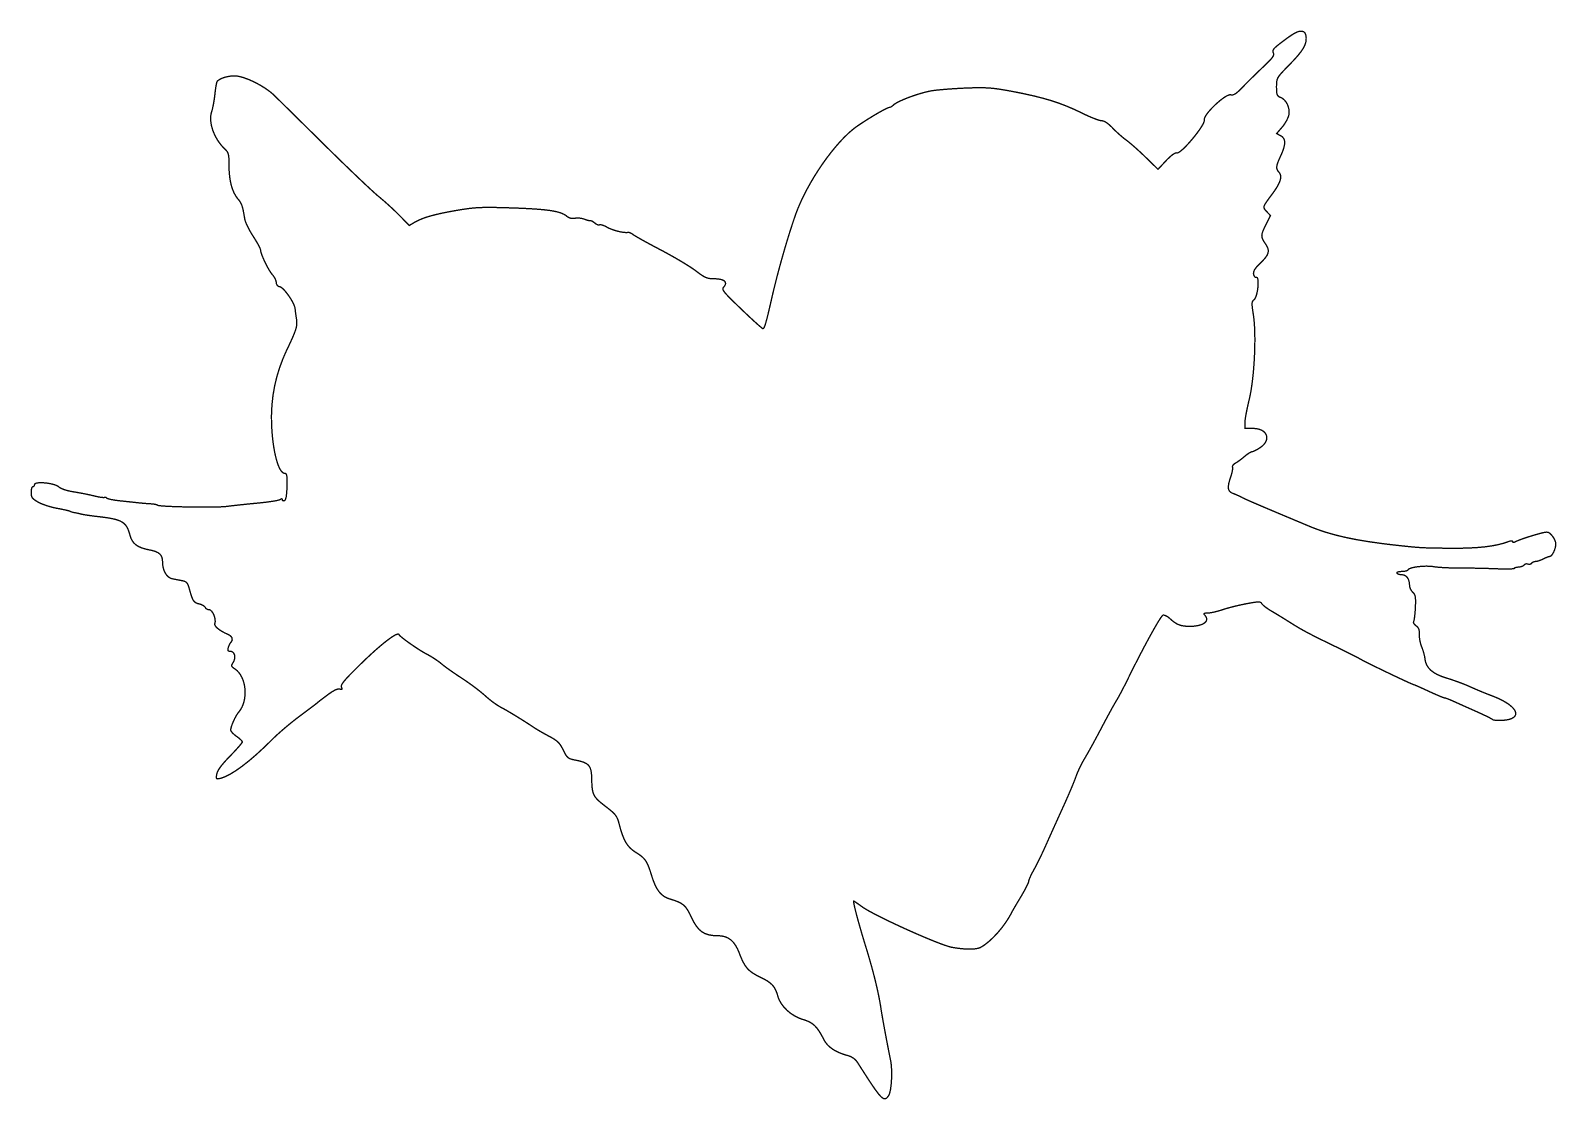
# Model space of a CAD drawing. Extents: x -29.7 to 42.5, y -20.4 to 30.2.
import ezdxf

# ---------------------------------------------------------------- set-up
doc = ezdxf.new("R2010")
doc.units = 0
doc.layers.get('0').update_dxf_attribs({"linetype": 'CONTINUOUS'})

msp = doc.modelspace()

# ---------------------------------------------------------------- linework, layer by layer
at = {"color": 0, "const_width": 0.062889}
msp.add_lwpolyline([(10.9169, -20.1579), (10.9325, -20.1329), (10.9617, -20.0465), (10.9984, -19.8785), (11.026, -19.6688), (11.0438, -19.4321), (11.0512, -19.1835), (11.0471, -18.9378), (11.031, -18.7097), (11.0119, -18.5625), (11.002, -18.5143), (10.9845, -18.429), (10.9331, -18.1731), (10.8629, -17.8163), (10.7936, -17.4554), (10.7274, -17.1024), (10.6664, -16.7686), (10.6127, -16.4658), (10.5686, -16.2057), (10.5437, -16.0514), (10.5361, -15.9997), (10.5259, -15.9307), (10.4905, -15.7242), (10.4312, -15.4185), (10.3592, -15.0875), (10.2758, -14.7356), (10.182, -14.3671), (10.079, -13.9868), (9.96783, -13.5993), (9.87989, -13.3062), (9.84967, -13.2089), (9.83236, -13.1533), (9.78103, -12.9862), (9.71496, -12.7682), (9.65186, -12.5562), (9.59201, -12.3517), (9.53586, -12.1559), (9.48372, -11.9704), (9.43599, -11.7964), (9.39296, -11.6354), (9.35514, -11.4888), (9.32275, -11.358), (9.29628, -11.2443), (9.27599, -11.1492), (9.26226, -11.0741), (9.25553, -11.0202), (9.25612, -10.9891), (9.26335, -10.9817), (9.26443, -10.9822), (9.27192, -10.9855), (9.31358, -11.012), (9.40701, -11.0751), (9.53131, -11.1621), (9.63781, -11.2382), (9.67313, -11.2639), (9.70546, -11.2873), (9.80707, -11.3516), (9.99219, -11.4587), (10.2212, -11.582), (10.4868, -11.7182), (10.7817, -11.8639), (11.0988, -12.016), (11.4306, -12.1711), (11.77, -12.326), (12.1097, -12.4774), (12.4424, -12.6219), (12.7609, -12.7565), (13.0578, -12.8776), (13.3261, -12.9822), (13.5582, -13.0668), (13.7471, -13.1283), (13.8504, -13.1568), (13.8854, -13.1634), (13.9424, -13.1741), (14.1144, -13.2019), (14.3321, -13.2297), (14.536, -13.2467), (14.7232, -13.2531), (14.8914, -13.2487), (15.0376, -13.2336), (15.1596, -13.2076), (15.2321, -13.1826), (15.2544, -13.1709), (15.3032, -13.1453), (15.4421, -13.0545), (15.6413, -12.8985), (15.8456, -12.71), (16.0486, -12.4962), (16.2436, -12.2644), (16.4246, -12.0219), (16.5846, -11.7758), (16.6869, -11.5954), (16.7175, -11.5335), (16.7217, -11.525), (16.7354, -11.4999), (16.7672, -11.4435), (16.8111, -11.3672), (16.8656, -11.274), (16.9283, -11.1671), (16.9981, -11.0494), (17.0728, -10.9239), (17.1312, -10.8263), (17.1508, -10.7938), (17.1703, -10.7614), (17.2278, -10.6634), (17.2996, -10.5372), (17.3646, -10.4182), (17.4214, -10.3097), (17.4682, -10.2146), (17.5038, -10.1361), (17.5261, -10.0772), (17.534, -10.05), (17.534, -10.041), (17.534, -10.0215), (17.5528, -9.96326), (17.6039, -9.83708), (17.6797, -9.67985), (17.7481, -9.55122), (17.7722, -9.50911), (17.7862, -9.48449), (17.8269, -9.40972), (17.8917, -9.28651), (17.9639, -9.14438), (18.0411, -8.98817), (18.121, -8.82281), (18.2012, -8.65315), (18.2794, -8.48406), (18.3349, -8.36139), (18.3532, -8.32042), (18.3726, -8.27632), (18.4315, -8.14415), (18.5233, -7.93896), (18.6251, -7.71229), (18.7336, -7.47146), (18.8453, -7.22396), (18.9569, -6.97711), (19.0653, -6.73833), (19.1415, -6.57086), (19.1669, -6.51508), (19.1915, -6.46132), (19.2643, -6.29958), (19.3601, -6.08311), (19.4522, -5.87147), (19.5379, -5.67051), (19.6149, -5.48611), (19.6804, -5.32411), (19.7324, -5.19026), (19.7597, -5.11567), (19.7681, -5.09056), (19.784, -5.04264), (19.8408, -4.90201), (19.9425, -4.67822), (20.0596, -4.4471), (20.1476, -4.28842), (20.1789, -4.23682), (20.196, -4.20876), (20.2458, -4.12392), (20.3283, -3.97999), (20.4233, -3.81076), (20.5278, -3.62229), (20.6381, -3.42046), (20.7511, -3.21115), (20.8636, -3.00032), (20.9453, -2.84554), (20.9724, -2.79389), (20.9989, -2.74306), (21.0792, -2.59076), (21.1863, -2.3896), (21.2907, -2.19553), (21.3896, -2.01383), (21.4801, -1.84978), (21.5593, -1.70856), (21.6246, -1.59543), (21.6603, -1.53537), (21.6728, -1.51574), (21.6844, -1.49713), (21.7181, -1.44038), (21.7751, -1.33984), (21.8417, -1.21853), (21.9153, -1.08078), (21.9938, -0.93099), (22.0747, -0.773438), (22.1558, -0.612576), (22.2153, -0.492731), (22.2349, -0.452692), (22.2681, -0.384765), (22.3686, -0.181424), (22.5038, 0.088759), (22.6393, 0.355686), (22.7737, 0.617188), (22.9063, 0.871094), (23.0354, 1.11513), (23.16, 1.34711), (23.2787, 1.56489), (23.3907, 1.76622), (23.4943, 1.94894), (23.5886, 2.11083), (23.6724, 2.24968), (23.7442, 2.36328), (23.8031, 2.44949), (23.8478, 2.50603), (23.8685, 2.52756), (23.8769, 2.53076), (23.8901, 2.53586), (23.9372, 2.53196), (24.0185, 2.50336), (24.1099, 2.44993), (24.1796, 2.39665), (24.201, 2.37679), (24.2287, 2.35086), (24.315, 2.27582), (24.4221, 2.19362), (24.5263, 2.12858), (24.6317, 2.07904), (24.7426, 2.0434), (24.8633, 2.01997), (24.9978, 2.00717), (25.1122, 2.00319), (25.1504, 2.00319), (25.2074, 2.00319), (25.3783, 2.01471), (25.5731, 2.04725), (25.7313, 2.09831), (25.8493, 2.16521), (25.9239, 2.24522), (25.9513, 2.33578), (25.9281, 2.43419), (25.8736, 2.51519), (25.851, 2.53776), (25.845, 2.54372), (25.8285, 2.56293), (25.8165, 2.5835), (25.8156, 2.59987), (25.8261, 2.61247), (25.8489, 2.62164), (25.8844, 2.62771), (25.9332, 2.63108), (25.9803, 2.63211), (25.996, 2.63211), (26.0281, 2.63211), (26.1247, 2.64447), (26.2986, 2.67817), (26.4949, 2.72803), (26.6422, 2.77219), (26.6907, 2.78885), (26.7168, 2.79785), (26.7958, 2.82292), (26.9204, 2.8596), (27.0597, 2.89785), (27.2092, 2.93642), (27.3642, 2.97418), (27.52, 3.00999), (27.6722, 3.04269), (27.78, 3.06435), (27.8161, 3.07107), (27.8669, 3.08062), (28.02, 3.10851), (28.1794, 3.13531), (28.3008, 3.15142), (28.3903, 3.15696), (28.4542, 3.15186), (28.4987, 3.13618), (28.5303, 3.10992), (28.5497, 3.08274), (28.5551, 3.07308), (28.5646, 3.0561), (28.6111, 3.00819), (28.7128, 2.92279), (28.8453, 2.82796), (28.9565, 2.75689), (28.9946, 2.73481), (29.0158, 2.7225), (29.0793, 2.68506), (29.1786, 2.62582), (29.2889, 2.55935), (29.4063, 2.48779), (29.5272, 2.41342), (29.6483, 2.33843), (29.7657, 2.26503), (29.8485, 2.21289), (29.876, 2.19542), (29.9026, 2.1785), (29.9831, 2.12788), (30.0862, 2.06369), (30.1875, 2.00211), (30.2885, 1.94217), (30.3904, 1.88303), (30.4956, 1.82374), (30.6051, 1.7634), (30.7211, 1.70122), (30.845, 1.63618), (30.9786, 1.56749), (31.1235, 1.49425), (31.2815, 1.41553), (31.4542, 1.33046), (31.6431, 1.23812), (31.8501, 1.13764), (32.0203, 1.05545), (32.0769, 1.0281), (32.1237, 1.00553), (32.2642, 0.937337), (32.4497, 0.846354), (32.6288, 0.757596), (32.7963, 0.673503), (32.9476, 0.596463), (33.0781, 0.529025), (33.1825, 0.473525), (33.2379, 0.443088), (33.2562, 0.432454), (33.2744, 0.421875), (33.3304, 0.391818), (33.4419, 0.333985), (33.5851, 0.261774), (33.7542, 0.177843), (33.9435, 0.084961), (34.1472, -0.01416), (34.3599, -0.116808), (34.5756, -0.220215), (34.7886, -0.321669), (34.9933, -0.418457), (35.184, -0.507813), (35.355, -0.587076), (35.5004, -0.653429), (35.6147, -0.70421), (35.6922, -0.736708), (35.7183, -0.748156), (35.7271, -0.748156), (35.7322, -0.748156), (35.7479, -0.754557), (35.7942, -0.772949), (35.8629, -0.802029), (35.9511, -0.840494), (36.0557, -0.887099), (36.174, -0.940483), (36.3031, -0.999403), (36.4057, -1.04671), (36.44, -1.06261), (36.4742, -1.0785), (36.5775, -1.12576), (36.7086, -1.18468), (36.8304, -1.23806), (36.9394, -1.28467), (37.0331, -1.32313), (37.1079, -1.35221), (37.161, -1.37061), (37.1822, -1.37706), (37.1893, -1.37706), (37.2029, -1.37706), (37.2438, -1.38911), (37.3387, -1.42193), (37.4611, -1.47049), (37.5635, -1.51443), (37.5974, -1.52983), (37.6179, -1.53922), (37.68, -1.56728), (37.7868, -1.61535), (37.9129, -1.67199), (38.054, -1.73519), (38.2058, -1.80306), (38.3639, -1.87354), (38.5235, -1.94467), (38.6411, -1.99701), (38.6803, -2.01449), (38.7181, -2.03125), (38.8311, -2.08225), (38.9733, -2.14779), (39.1039, -2.20936), (39.2193, -2.26551), (39.3165, -2.31451), (39.3922, -2.35482), (39.4433, -2.38487), (39.4625, -2.39729), (39.4665, -2.4031), (39.4718, -2.41086), (39.5142, -2.4235), (39.6151, -2.43722), (39.7547, -2.44303), (39.8769, -2.44162), (39.9178, -2.43967), (39.9619, -2.4375), (40.0943, -2.42378), (40.2419, -2.39556), (40.361, -2.35607), (40.4518, -2.30643), (40.5149, -2.24761), (40.5504, -2.18072), (40.5592, -2.10678), (40.5411, -2.02692), (40.4969, -1.94217), (40.4271, -1.85351), (40.3317, -1.76215), (40.2112, -1.66906), (40.0664, -1.57531), (39.8972, -1.48193), (39.7043, -1.39003), (39.5425, -1.32167), (39.4879, -1.30067), (39.4439, -1.28369), (39.3117, -1.23258), (39.1649, -1.17524), (39.0363, -1.12408), (38.9151, -1.07449), (38.7901, -1.02181), (38.6503, -0.961481), (38.4846, -0.888943), (38.3324, -0.821886), (38.2818, -0.799533), (38.2286, -0.776042), (38.0669, -0.711046), (37.8058, -0.613226), (37.5313, -0.517904), (37.3404, -0.456054), (37.2762, -0.437011), (37.2186, -0.419814), (37.0481, -0.360135), (36.8504, -0.274414), (36.6829, -0.17909), (36.5446, -0.073568), (36.4346, 0.042914), (36.3524, 0.171061), (36.2969, 0.311469), (36.2718, 0.426215), (36.2678, 0.464899), (36.2644, 0.497179), (36.2469, 0.593099), (36.2104, 0.743218), (36.1636, 0.896593), (36.1258, 1.00071), (36.1114, 1.03451), (36.0968, 1.06836), (36.0628, 1.17383), (36.0257, 1.33095), (36.0036, 1.48665), (35.9983, 1.58806), (36.0006, 1.62158), (36.0026, 1.65713), (36.0006, 1.76421), (35.9778, 1.87235), (35.9279, 1.95671), (35.869, 2.01269), (35.8472, 2.028), (35.8301, 2.03993), (35.7837, 2.08242), (35.7414, 2.1396), (35.7231, 2.19368), (35.7267, 2.22965), (35.7324, 2.23882), (35.74, 2.25136), (35.7561, 2.31961), (35.7796, 2.47228), (35.7999, 2.67497), (35.8117, 2.84804), (35.8143, 2.90576), (35.8161, 2.94738), (35.8204, 3.07226), (35.8219, 3.20747), (35.8179, 3.31597), (35.8078, 3.4024), (35.7906, 3.47136), (35.7653, 3.52746), (35.7314, 3.57525), (35.6994, 3.60906), (35.6881, 3.61942), (35.6714, 3.6345), (35.6289, 3.68782), (35.5806, 3.77229), (35.5479, 3.86214), (35.536, 3.92546), (35.536, 3.94656), (35.536, 3.97293), (35.5293, 4.05203), (35.5103, 4.14751), (35.4797, 4.23172), (35.4385, 4.30344), (35.3872, 4.36139), (35.3272, 4.40435), (35.2592, 4.43099), (35.2028, 4.44015), (35.184, 4.44015), (35.1647, 4.44015), (35.1067, 4.4464), (35.0363, 4.46326), (34.9801, 4.48828), (34.9521, 4.5095), (34.9464, 4.51878), (34.9428, 4.52458), (34.9464, 4.55078), (34.9871, 4.57557), (35.0633, 4.59169), (35.144, 4.59739), (35.171, 4.59739), (35.1979, 4.59739), (35.2792, 4.60374), (35.3718, 4.62099), (35.439, 4.64654), (35.4678, 4.66835), (35.471, 4.67774), (35.4756, 4.69151), (35.519, 4.72293), (35.6229, 4.76367), (35.7697, 4.79829), (35.946, 4.82519), (36.1386, 4.84289), (36.3344, 4.84967), (36.5201, 4.84397), (36.6424, 4.83165), (36.6825, 4.82417), (36.7042, 4.82015), (36.7701, 4.81104), (36.8853, 4.79889), (37.0229, 4.78797), (37.1781, 4.77854), (37.346, 4.77089), (37.5217, 4.76519), (37.7001, 4.76178), (37.8325, 4.76079), (37.8767, 4.7609), (37.9235, 4.76107), (38.064, 4.76064), (38.2737, 4.7589), (38.4987, 4.75592), (38.7318, 4.75179), (38.966, 4.74664), (39.194, 4.74061), (39.4092, 4.73389), (39.5553, 4.72857), (39.604, 4.72657), (39.6483, 4.72478), (39.7817, 4.72026), (39.9474, 4.71647), (40.0976, 4.715), (40.2286, 4.71593), (40.3368, 4.71918), (40.4186, 4.72461), (40.4704, 4.73221), (40.4885, 4.73953), (40.4885, 4.74192), (40.4885, 4.74724), (40.5047, 4.76307), (40.5492, 4.78217), (40.615, 4.79715), (40.6751, 4.80474), (40.6953, 4.80588), (40.7165, 4.80713), (40.7799, 4.81754), (40.8574, 4.8405), (40.9193, 4.87136), (40.9504, 4.89621), (40.9569, 4.90679), (40.9625, 4.91585), (40.9881, 4.93761), (41.0319, 4.95574), (41.0831, 4.95979), (41.1229, 4.95318), (41.1353, 4.94846), (41.1475, 4.94374), (41.1872, 4.93674), (41.2376, 4.93972), (41.2806, 4.95628), (41.3051, 4.97657), (41.3106, 4.98508), (41.3163, 4.99442), (41.3411, 5.01774), (41.3861, 5.04454), (41.4396, 5.06278), (41.4814, 5.06956), (41.4953, 5.06956), (41.5126, 5.06961), (41.5647, 5.079), (41.6553, 5.10439), (41.7554, 5.14182), (41.8294, 5.17503), (41.8535, 5.18744), (41.8767, 5.1996), (41.9479, 5.23313), (42.0386, 5.27061), (42.1154, 5.29601), (42.1556, 5.30544), (42.1679, 5.3055), (42.179, 5.30561), (42.2122, 5.32194), (42.2597, 5.36669), (42.3075, 5.43397), (42.3528, 5.51801), (42.3928, 5.61307), (42.4247, 5.71322), (42.446, 5.81272), (42.4536, 5.88254), (42.4536, 5.90576), (42.4536, 5.92697), (42.4397, 5.99056), (42.4017, 6.09082), (42.3454, 6.19417), (42.2957, 6.266), (42.2768, 6.28792), (42.2631, 6.30388), (42.2207, 6.35081), (42.1719, 6.39794), (42.126, 6.43056), (42.0786, 6.44971), (42.0251, 6.45654), (41.9614, 6.45226), (41.8829, 6.43793), (41.8097, 6.42085), (41.7854, 6.41471), (41.7428, 6.40403), (41.6157, 6.36985), (41.4342, 6.31787), (41.2489, 6.26144), (41.0678, 6.20324), (40.8992, 6.14594), (40.7507, 6.09218), (40.6308, 6.0446), (40.5676, 6.01671), (40.5474, 6.00586), (40.5332, 5.99837), (40.4889, 5.97987), (40.4457, 5.97185), (40.4189, 5.98188), (40.4097, 6.00282), (40.4097, 6.00976), (40.4097, 6.0166), (40.3953, 6.03711), (40.3533, 6.04519), (40.2854, 6.03407), (40.2161, 6.01253), (40.1936, 6.00385), (40.1372, 5.98215), (39.9644, 5.9266), (39.7074, 5.86068), (39.4208, 5.80593), (39.1036, 5.76226), (38.7544, 5.72954), (38.3718, 5.70751), (37.9546, 5.69613), (37.6144, 5.69412), (37.5013, 5.6951), (37.4394, 5.69564), (37.2544, 5.69738), (37.036, 5.69954), (36.8418, 5.70199), (36.6682, 5.70475), (36.5115, 5.70817), (36.3679, 5.7124), (36.2338, 5.71767), (36.1051, 5.72418), (35.9783, 5.73215), (35.8497, 5.74181), (35.7154, 5.75336), (35.5718, 5.76699), (35.415, 5.78293), (35.2414, 5.80143), (35.0471, 5.82264), (34.8831, 5.84076), (34.8283, 5.84679), (34.6644, 5.86496), (34.1733, 5.92557), (33.5725, 6.01096), (33.0207, 6.10422), (32.5128, 6.20632), (32.0439, 6.31853), (31.6086, 6.44189), (31.2021, 6.57753), (30.9139, 6.6869), (30.8192, 6.72651), (30.7137, 6.77067), (30.3974, 6.90326), (30.0125, 7.06461), (29.6631, 7.21126), (29.3475, 7.34403), (29.0642, 7.46349), (28.8112, 7.57036), (28.5871, 7.66547), (28.3901, 7.7494), (28.2189, 7.82292), (28.0714, 7.88667), (27.9463, 7.9414), (27.8417, 7.98785), (27.756, 8.02669), (27.6876, 8.0586), (27.6349, 8.08436), (27.6057, 8.09933), (27.5963, 8.10454), (27.5732, 8.11719), (27.5028, 8.15256), (27.3939, 8.20344), (27.2829, 8.25114), (27.2086, 8.28065), (27.1835, 8.28961), (27.1617, 8.29742), (27.0989, 8.32878), (27.0357, 8.37993), (26.9936, 8.44564), (26.9722, 8.52854), (26.9711, 8.63129), (26.9903, 8.75646), (27.029, 8.90662), (27.0718, 9.04036), (27.0874, 9.08447), (27.0996, 9.11908), (27.131, 9.22467), (27.1608, 9.35449), (27.1744, 9.45964), (27.1742, 9.51172), (27.1689, 9.52556), (27.165, 9.53575), (27.1676, 9.57183), (27.1928, 9.62343), (27.2399, 9.67404), (27.2872, 9.7085), (27.3043, 9.71744), (27.3269, 9.72939), (27.3922, 9.77061), (27.5029, 9.84788), (27.6225, 9.93881), (27.7086, 10.0088), (27.7365, 10.0331), (27.7626, 10.0558), (27.8444, 10.1202), (27.9474, 10.1915), (28.0336, 10.2397), (28.0771, 10.2574), (28.0917, 10.2574), (28.1068, 10.2574), (28.1524, 10.2732), (28.2462, 10.316), (28.3604, 10.3794), (28.4521, 10.4365), (28.4819, 10.4568), (28.506, 10.4731), (28.5747, 10.5275), (28.6504, 10.6011), (28.7093, 10.6765), (28.7519, 10.7528), (28.7788, 10.8288), (28.79, 10.9035), (28.786, 10.9761), (28.7672, 11.0453), (28.7342, 11.1102), (28.6872, 11.1698), (28.6267, 11.223), (28.5529, 11.2689), (28.4664, 11.3063), (28.3675, 11.3344), (28.2567, 11.3519), (28.1649, 11.358), (28.1343, 11.358), (27.7535, 11.358), (27.7535, 11.6281), (27.7535, 11.6458), (27.7575, 11.6989), (27.7692, 11.797), (27.7876, 11.9178), (27.8121, 12.0571), (27.8418, 12.2102), (27.8757, 12.3729), (27.9132, 12.5406), (27.9429, 12.667), (27.9533, 12.709), (27.9657, 12.7592), (27.9983, 12.911), (28.0399, 13.1345), (28.0775, 13.3763), (28.1113, 13.6334), (28.1408, 13.9024), (28.1662, 14.1801), (28.1872, 14.4636), (28.2036, 14.7494), (28.2153, 15.0346), (28.2221, 15.3158), (28.2239, 15.59), (28.2204, 15.8539), (28.2115, 16.1042), (28.1972, 16.3379), (28.1774, 16.5518), (28.1592, 16.6953), (28.1515, 16.7428), (28.1442, 16.7881), (28.1231, 16.9243), (28.1035, 17.0675), (28.0929, 17.1782), (28.0917, 17.2618), (28.1, 17.3242), (28.1181, 17.371), (28.1464, 17.4076), (28.1749, 17.4326), (28.185, 17.44), (28.1942, 17.4467), (28.2168, 17.4733), (28.2465, 17.5235), (28.274, 17.5878), (28.299, 17.6638), (28.3213, 17.7485), (28.3403, 17.8393), (28.356, 17.9337), (28.3679, 18.029), (28.3758, 18.1222), (28.3797, 18.2108), (28.3789, 18.2922), (28.3733, 18.3637), (28.3626, 18.4224), (28.3465, 18.4658), (28.3249, 18.4911), (28.3035, 18.4971), (28.2971, 18.4957), (28.2867, 18.4933), (28.2522, 18.5001), (28.2122, 18.5311), (28.1808, 18.5842), (28.1644, 18.6372), (28.1617, 18.6553), (28.1579, 18.6799), (28.1662, 18.7565), (28.2138, 18.8665), (28.3086, 18.9932), (28.4175, 19.1083), (28.4558, 19.1446), (28.4943, 19.1813), (28.6067, 19.2946), (28.7212, 19.4251), (28.801, 19.5414), (28.8472, 19.6482), (28.8614, 19.7507), (28.8451, 19.8537), (28.7996, 19.9624), (28.7462, 20.0528), (28.7265, 20.0815), (28.7067, 20.1104), (28.6493, 20.1986), (28.5946, 20.2979), (28.5626, 20.3876), (28.5536, 20.4768), (28.5678, 20.5738), (28.6053, 20.6872), (28.6664, 20.8257), (28.7299, 20.955), (28.7515, 20.9978), (28.9635, 21.4164), (28.7825, 21.609), (28.766, 21.6267), (28.7172, 21.6801), (28.6735, 21.7404), (28.654, 21.7992), (28.6621, 21.8663), (28.7001, 21.9511), (28.7715, 22.0636), (28.8789, 22.2131), (28.9886, 22.3604), (29.0253, 22.4093), (29.0612, 22.4572), (29.1649, 22.6039), (29.2761, 22.7776), (29.3596, 22.9321), (29.4157, 23.0682), (29.4447, 23.1872), (29.4472, 23.2904), (29.4233, 23.379), (29.3888, 23.4378), (29.3739, 23.4542), (29.3593, 23.4703), (29.3187, 23.5213), (29.281, 23.586), (29.261, 23.6539), (29.2592, 23.7307), (29.276, 23.8219), (29.3122, 23.9332), (29.3681, 24.0701), (29.4249, 24.1965), (29.4443, 24.2383), (29.4663, 24.2857), (29.5275, 24.4303), (29.5872, 24.5983), (29.6231, 24.744), (29.6353, 24.8689), (29.6237, 24.9744), (29.5886, 25.0625), (29.5297, 25.1343), (29.4692, 25.1799), (29.4472, 25.1915), (29.2542, 25.2949), (29.5179, 25.6029), (29.5465, 25.6364), (29.6243, 25.7438), (29.719, 25.8993), (29.7915, 26.0507), (29.8257, 26.1463), (29.8319, 26.179), (29.8378, 26.2101), (29.844, 26.3058), (29.835, 26.4339), (29.8065, 26.5592), (29.7606, 26.6775), (29.699, 26.785), (29.6237, 26.8778), (29.5367, 26.9518), (29.4651, 26.9933), (29.4397, 27.0029), (29.4251, 27.0086), (29.3822, 27.0276), (29.3372, 27.0551), (29.3033, 27.0894), (29.279, 27.1346), (29.2626, 27.1943), (29.2529, 27.2726), (29.2482, 27.3736), (29.2471, 27.4692), (29.2471, 27.501), (29.2471, 27.5363), (29.2483, 27.6418), (29.2565, 27.7554), (29.2788, 27.8535), (29.3215, 27.9478), (29.3917, 28.0503), (29.4961, 28.1726), (29.6414, 28.3269), (29.7861, 28.4753), (29.8344, 28.5246), (29.8922, 28.5836), (30.0628, 28.7629), (30.2483, 28.97), (30.3944, 29.1512), (30.5044, 29.3121), (30.5814, 29.4576), (30.6286, 29.5933), (30.6494, 29.7244), (30.6501, 29.8236), (30.6469, 29.8562), (30.644, 29.8864), (30.6268, 29.9761), (30.5904, 30.0575), (30.5332, 30.1069), (30.4715, 30.1282), (30.4504, 30.1312), (30.4325, 30.1337), (30.3779, 30.134), (30.2986, 30.1208), (30.2081, 30.089), (30.1017, 30.0361), (29.9751, 29.9597), (29.8238, 29.8574), (29.6432, 29.7264), (29.4822, 29.6053), (29.429, 29.5644), (29.4003, 29.5425), (29.3153, 29.4754), (29.226, 29.4008), (29.1592, 29.3381), (29.1129, 29.2843), (29.0856, 29.2374), (29.0751, 29.1943), (29.0796, 29.1528), (29.0918, 29.1203), (29.0972, 29.1101), (29.1026, 29.0999), (29.1133, 29.0657), (29.1131, 29.0174), (29.0933, 28.9617), (29.0515, 28.8946), (28.985, 28.8124), (28.8908, 28.7112), (28.7664, 28.5874), (28.6485, 28.4743), (28.6089, 28.4369), (28.5783, 28.4083), (28.4874, 28.3219), (28.3586, 28.1982), (28.2265, 28.07), (28.0947, 27.941), (27.9675, 27.815), (27.8485, 27.696), (27.7418, 27.5878), (27.6738, 27.5179), (27.6513, 27.4943), (27.6249, 27.4668), (27.5444, 27.3851), (27.4524, 27.2969), (27.3729, 27.2283), (27.3038, 27.1776), (27.2425, 27.1436), (27.1871, 27.1247), (27.1353, 27.1196), (27.0969, 27.1236), (27.0847, 27.1267), (27.0715, 27.13), (27.0287, 27.1264), (26.9565, 27.1037), (26.871, 27.0614), (26.775, 27.0021), (26.6714, 26.9285), (26.5628, 26.8432), (26.4524, 26.7489), (26.3426, 26.6485), (26.2367, 26.5444), (26.1371, 26.4394), (26.0468, 26.3362), (25.9688, 26.2375), (25.9056, 26.1458), (25.8603, 26.0642), (25.8356, 25.9949), (25.8311, 25.9535), (25.8343, 25.9408), (25.8375, 25.9281), (25.8314, 25.8853), (25.8033, 25.8064), (25.7533, 25.7081), (25.6846, 25.5939), (25.6001, 25.4679), (25.5032, 25.3338), (25.3969, 25.1953), (25.2844, 25.0563), (25.1689, 24.9207), (25.0535, 24.7921), (24.9414, 24.6743), (24.8357, 24.5714), (24.7396, 24.4868), (24.6561, 24.4246), (24.5886, 24.3883), (24.5511, 24.3792), (24.5401, 24.3821), (24.5214, 24.3869), (24.4569, 24.3715), (24.3424, 24.3057), (24.1978, 24.1856), (24.0665, 24.0565), (24.0246, 24.0118), (23.6451, 23.6061), (23.0461, 24.189), (23.0146, 24.2196), (22.9194, 24.3106), (22.7888, 24.4329), (22.6579, 24.5525), (22.5307, 24.6661), (22.4108, 24.7706), (22.3021, 24.8624), (22.2081, 24.9383), (22.1519, 24.9815), (22.1326, 24.9951), (22.0947, 25.0221), (21.9851, 25.1087), (21.8161, 25.2531), (21.6464, 25.4096), (21.5331, 25.5213), (21.4967, 25.5597), (21.4601, 25.5985), (21.3439, 25.7088), (21.2061, 25.8154), (21.0839, 25.8796), (21.0042, 25.901), (20.9775, 25.901), (20.9636, 25.901), (20.9219, 25.9089), (20.8394, 25.9314), (20.7339, 25.9669), (20.6094, 26.014), (20.47, 26.0711), (20.3197, 26.1364), (20.1624, 26.2086), (20.0419, 26.2661), (20.0021, 26.2858), (19.9154, 26.3288), (19.6525, 26.4514), (19.3058, 26.5997), (18.9529, 26.7335), (18.5853, 26.8554), (18.1936, 26.9685), (17.7693, 27.0753), (17.3035, 27.1785), (16.9164, 27.2565), (16.7872, 27.281), (16.7046, 27.2965), (16.4564, 27.3418), (16.1743, 27.3888), (15.9251, 27.4232), (15.6933, 27.4463), (15.4632, 27.459), (15.2189, 27.4631), (14.9449, 27.4592), (14.7051, 27.4518), (14.6253, 27.4488), (14.5692, 27.4467), (14.4006, 27.439), (14.1682, 27.4265), (13.9353, 27.4119), (13.7083, 27.3958), (13.4939, 27.3785), (13.2989, 27.3606), (13.13, 27.3426), (13.0277, 27.33), (12.9938, 27.325), (12.9652, 27.321), (12.8802, 27.3057), (12.7566, 27.2797), (12.6252, 27.2478), (12.488, 27.2108), (12.3469, 27.1693), (12.2042, 27.1243), (12.0617, 27.0764), (11.9216, 27.0263), (11.7858, 26.9749), (11.6565, 26.9228), (11.5356, 26.8708), (11.4252, 26.8197), (11.3274, 26.7703), (11.2443, 26.7232), (11.1777, 26.6793), (11.1408, 26.6503), (11.1298, 26.6392), (11.1184, 26.6278), (11.081, 26.5968), (11.0291, 26.5619), (10.9801, 26.5386), (10.9504, 26.5299), (10.9404, 26.5299), (10.9332, 26.5299), (10.9117, 26.5242), (10.8671, 26.5076), (10.8079, 26.4813), (10.7358, 26.4457), (10.6522, 26.4021), (10.5586, 26.3511), (10.4566, 26.2938), (10.3477, 26.2308), (10.2332, 26.1633), (10.115, 26.0921), (9.99425, 26.0179), (9.87267, 25.9417), (9.75168, 25.8644), (9.63282, 25.7869), (9.51764, 25.7101), (9.43494, 25.6537), (9.40761, 25.6347), (9.35812, 25.6004), (9.21506, 25.4896), (9.01628, 25.3178), (8.81282, 25.1218), (8.60639, 24.904), (8.39871, 24.6669), (8.19146, 24.4129), (7.98633, 24.1443), (7.78494, 23.8635), (7.58903, 23.5731), (7.40022, 23.2753), (7.22026, 22.9726), (7.05078, 22.6676), (6.8935, 22.3625), (6.75011, 22.0599), (6.62224, 21.7619), (6.53754, 21.5444), (6.51161, 21.4713), (6.47444, 21.3664), (6.36751, 21.0504), (6.21837, 20.5883), (6.06739, 20.0958), (5.91758, 19.5838), (5.77203, 19.0631), (5.6339, 18.5443), (5.50624, 18.0385), (5.41965, 17.6771), (5.39219, 17.5563), (5.36854, 17.4525), (5.29676, 17.1411), (5.21815, 16.8082), (5.15392, 16.5493), (5.10167, 16.3563), (5.05897, 16.2206), (5.02344, 16.1339), (4.99268, 16.0881), (4.97136, 16.0746), (4.96425, 16.0746), (4.95617, 16.0746), (4.93207, 16.0933), (4.86436, 16.1471), (4.76535, 16.2319), (4.63921, 16.3443), (4.49007, 16.4803), (4.3221, 16.6361), (4.13949, 16.8082), (3.99451, 16.9464), (3.94646, 16.9925), (3.90668, 17.0308), (3.78749, 17.1457), (3.64751, 17.2811), (3.52556, 17.4003), (3.42057, 17.5046), (3.33154, 17.595), (3.25749, 17.6731), (3.19743, 17.7399), (3.15033, 17.7969), (3.11524, 17.8454), (3.09104, 17.8865), (3.07682, 17.9217), (3.07156, 17.9521), (3.07428, 17.9792), (3.08393, 18.004), (3.09956, 18.0279), (3.11475, 18.0465), (3.12011, 18.0524), (3.13661, 18.0706), (3.17779, 18.1329), (3.20019, 18.2061), (3.18847, 18.271), (3.14404, 18.3264), (3.06808, 18.3715), (2.96192, 18.4049), (2.82676, 18.4258), (2.70464, 18.4329), (2.66396, 18.4329), (2.6345, 18.4329), (2.54611, 18.4356), (2.44385, 18.4451), (2.35042, 18.4647), (2.25917, 18.4972), (2.16342, 18.5453), (2.05643, 18.6121), (1.93153, 18.7003), (1.81913, 18.7844), (1.78201, 18.8129), (1.75179, 18.8361), (1.65847, 18.9018), (1.49707, 19.0088), (1.30447, 19.13), (1.08767, 19.2611), (0.853353, 19.3985), (0.608507, 19.5376), (0.359864, 19.6746), (0.175944, 19.7732), (0.114366, 19.8054), (0.054742, 19.8365), (-0.123752, 19.9308), (-0.350965, 20.0522), (-0.562011, 20.1667), (-0.751465, 20.2714), (-0.914117, 20.3631), (-1.04454, 20.439), (-1.13748, 20.496), (-1.176, 20.5213), (-1.18745, 20.5313), (-1.20106, 20.5432), (-1.24626, 20.5736), (-1.31033, 20.6051), (-1.37191, 20.6228), (-1.41097, 20.626), (-1.42329, 20.6235), (-1.44461, 20.6193), (-1.51069, 20.6171), (-1.6231, 20.6253), (-1.75342, 20.6461), (-1.89438, 20.6778), (-2.03868, 20.7185), (-2.17914, 20.7664), (-2.3086, 20.8197), (-2.39279, 20.861), (-2.41965, 20.8765), (-2.44581, 20.8918), (-2.52735, 20.9319), (-2.62711, 20.9701), (-2.70796, 20.9876), (-2.74881, 20.9871), (-2.75868, 20.981), (-2.76714, 20.9758), (-2.80007, 20.9726), (-2.85531, 20.9851), (-2.91726, 21.0157), (-2.96451, 21.0492), (-2.97868, 21.0619), (-2.99311, 21.0751), (-3.03944, 21.1108), (-3.0995, 21.1483), (-3.15196, 21.171), (-3.18115, 21.1769), (-3.18989, 21.1749), (-3.19937, 21.1728), (-3.23367, 21.1758), (-3.30197, 21.1899), (-3.38553, 21.2149), (-3.45285, 21.2392), (-3.47483, 21.2483), (-3.49929, 21.2585), (-3.57661, 21.2794), (-3.69385, 21.2981), (-3.81212, 21.3031), (-3.89117, 21.2976), (-3.91683, 21.2925), (-3.94407, 21.2871), (-4.02778, 21.2808), (-4.12879, 21.2931), (-4.22233, 21.3296), (-4.29058, 21.3739), (-4.31099, 21.3914), (-4.32454, 21.4031), (-4.36789, 21.4347), (-4.43414, 21.4749), (-4.51069, 21.5119), (-4.59864, 21.546), (-4.69894, 21.5772), (-4.81267, 21.6058), (-4.94086, 21.6321), (-5.08453, 21.6558), (-5.24474, 21.6775), (-5.42242, 21.6972), (-5.61865, 21.7149), (-5.83447, 21.731), (-6.0709, 21.7454), (-6.329, 21.7586), (-6.60975, 21.7704), (-6.83806, 21.7786), (-6.91411, 21.7811), (-6.97825, 21.7832), (-7.17068, 21.7892), (-7.40256, 21.7957), (-7.61247, 21.8006), (-7.8029, 21.8038), (-7.97651, 21.805), (-8.13574, 21.8044), (-8.28331, 21.8017), (-8.42171, 21.7968), (-8.5535, 21.7896), (-8.68132, 21.78), (-8.80772, 21.7679), (-8.93522, 21.7531), (-9.06646, 21.7354), (-9.204, 21.715), (-9.35042, 21.6915), (-9.46886, 21.6718), (-9.50825, 21.665), (-9.60172, 21.649), (-9.88157, 21.5981), (-10.212, 21.5322), (-10.5035, 21.4662), (-10.7598, 21.399), (-10.9849, 21.3294), (-11.1826, 21.2565), (-11.3568, 21.1792), (-11.4736, 21.1185), (-11.5113, 21.0963), (-11.7566, 20.9515), (-12.2243, 21.4296), (-12.2501, 21.456), (-12.3287, 21.534), (-12.4462, 21.6478), (-12.5729, 21.7671), (-12.7048, 21.8883), (-12.8377, 22.0081), (-12.9677, 22.1222), (-13.0908, 22.2275), (-13.1747, 22.2974), (-13.203, 22.3201), (-13.2189, 22.3329), (-13.2657, 22.3726), (-13.3474, 22.4442), (-13.4468, 22.5336), (-13.5627, 22.6396), (-13.6937, 22.7608), (-13.8385, 22.8963), (-13.9958, 23.0446), (-14.1643, 23.2044), (-14.3426, 23.3746), (-14.5296, 23.554), (-14.7237, 23.7411), (-14.924, 23.935), (-15.1288, 24.1342), (-15.3369, 24.3374), (-15.5471, 24.5436), (-15.7053, 24.6994), (-15.7579, 24.7514), (-15.8104, 24.8032), (-15.9679, 24.9589), (-16.1757, 25.1639), (-16.38, 25.3656), (-16.5794, 25.5624), (-16.7729, 25.7533), (-16.9592, 25.9369), (-17.1371, 26.1124), (-17.3053, 26.2782), (-17.4626, 26.4332), (-17.6078, 26.5761), (-17.7396, 26.7058), (-17.8569, 26.8213), (-17.9583, 26.9208), (-18.0428, 27.0038), (-18.1089, 27.0685), (-18.1439, 27.1026), (-18.1556, 27.1139), (-18.2008, 27.1579), (-18.3471, 27.2793), (-18.5744, 27.4415), (-18.8257, 27.5949), (-19.0886, 27.7336), (-19.3514, 27.8517), (-19.6021, 27.9432), (-19.8285, 28.0025), (-19.971, 28.0235), (-20.0186, 28.0235), (-20.0501, 28.0235), (-20.1449, 28.0178), (-20.2728, 28.0014), (-20.3983, 27.9757), (-20.5171, 27.9421), (-20.625, 27.9021), (-20.7178, 27.8567), (-20.7912, 27.8076), (-20.8311, 27.7706), (-20.8412, 27.756), (-20.8485, 27.7458), (-20.8658, 27.6853), (-20.894, 27.5476), (-20.9222, 27.3626), (-20.9417, 27.2036), (-20.9469, 27.1504), (-20.9528, 27.0931), (-20.9757, 26.9212), (-21.014, 26.6899), (-21.0574, 26.4833), (-21.0872, 26.3665), (-21.1003, 26.3286), (-21.1165, 26.2813), (-21.1431, 26.1317), (-21.1464, 25.9138), (-21.1128, 25.6819), (-21.045, 25.4436), (-20.9454, 25.2061), (-20.8167, 24.9765), (-20.6614, 24.7622), (-20.5299, 24.6153), (-20.4819, 24.5706), (-20.4661, 24.5557), (-20.42, 24.5092), (-20.3719, 24.4506), (-20.3361, 24.3879), (-20.3106, 24.3143), (-20.2938, 24.2232), (-20.2839, 24.1079), (-20.2792, 23.9615), (-20.2781, 23.8233), (-20.2781, 23.7772), (-20.2781, 23.7131), (-20.2714, 23.5203), (-20.2515, 23.28), (-20.2186, 23.0568), (-20.1726, 22.851), (-20.1136, 22.6631), (-20.0419, 22.4932), (-19.9575, 22.3419), (-19.8867, 22.2408), (-19.8604, 22.2094), (-19.8439, 22.19), (-19.7961, 22.1297), (-19.744, 22.0543), (-19.7011, 21.9754), (-19.6651, 21.8853), (-19.6332, 21.7763), (-19.6028, 21.6406), (-19.5713, 21.4704), (-19.5443, 21.3113), (-19.5357, 21.2581), (-19.5331, 21.2411), (-19.5194, 21.1908), (-19.4903, 21.1069), (-19.4499, 21.0097), (-19.4, 20.9024), (-19.3421, 20.7886), (-19.2781, 20.6714), (-19.2092, 20.5543), (-19.1557, 20.4688), (-19.1374, 20.4407), (-19.1193, 20.4132), (-19.0664, 20.3301), (-19.0003, 20.2221), (-18.9403, 20.1192), (-18.8879, 20.0242), (-18.8446, 19.9397), (-18.8118, 19.8686), (-18.791, 19.8136), (-18.7836, 19.7865), (-18.7836, 19.7774), (-18.7835, 19.7535), (-18.7667, 19.6817), (-18.7211, 19.5444), (-18.6535, 19.3792), (-18.5706, 19.1997), (-18.4789, 19.0196), (-18.3851, 18.8526), (-18.2961, 18.7126), (-18.2399, 18.6361), (-18.2183, 18.6131), (-18.2007, 18.5943), (-18.1546, 18.5315), (-18.1008, 18.4376), (-18.0631, 18.3431), (-18.0478, 18.2806), (-18.0467, 18.2594), (-18.0457, 18.2396), (-18.0325, 18.1808), (-17.9993, 18.1199), (-17.9482, 18.0778), (-17.8978, 18.0585), (-17.8804, 18.0558), (-17.8704, 18.0544), (-17.8415, 18.0426), (-17.7962, 18.0147), (-17.7457, 17.9736), (-17.6911, 17.921), (-17.6338, 17.8587), (-17.5747, 17.7885), (-17.5153, 17.7118), (-17.4565, 17.6306), (-17.3997, 17.5464), (-17.346, 17.4611), (-17.2965, 17.3761), (-17.2525, 17.2935), (-17.2151, 17.2144), (-17.1857, 17.1411), (-17.1651, 17.0751), (-17.1563, 17.0324), (-17.155, 17.0179), (-17.1526, 16.9929), (-17.144, 16.9179), (-17.1275, 16.7908), (-17.1076, 16.6531), (-17.0922, 16.5538), (-17.0867, 16.5207), (-17.0819, 16.4924), (-17.0729, 16.4063), (-17.0731, 16.2926), (-17.09, 16.1701), (-17.1269, 16.0294), (-17.1869, 15.8608), (-17.2728, 15.6549), (-17.3875, 15.4018), (-17.4972, 15.1692), (-17.5342, 15.0919), (-17.5849, 14.9863), (-17.7249, 14.6631), (-17.8867, 14.231), (-18.02, 13.7948), (-18.1247, 13.3535), (-18.2015, 12.9058), (-18.2501, 12.451), (-18.2711, 11.9877), (-18.2696, 11.6331), (-18.2644, 11.5151), (-18.2621, 11.4569), (-18.2519, 11.2821), (-18.2344, 11.0557), (-18.2124, 10.8372), (-18.1858, 10.6277), (-18.1556, 10.4284), (-18.1214, 10.2405), (-18.084, 10.065), (-18.0435, 9.9031), (-18.0003, 9.75597), (-17.9546, 9.62478), (-17.9068, 9.51058), (-17.8572, 9.41461), (-17.8061, 9.33794), (-17.7539, 9.28179), (-17.7007, 9.24724), (-17.6604, 9.23546), (-17.6469, 9.23546), (-17.6382, 9.23546), (-17.6118, 9.23008), (-17.5843, 9.21149), (-17.5633, 9.17578), (-17.5486, 9.11931), (-17.5394, 9.03825), (-17.5351, 8.92882), (-17.5349, 8.78728), (-17.5371, 8.65419), (-17.5382, 8.60981), (-17.5399, 8.53879), (-17.5511, 8.32568), (-17.5747, 8.12381), (-17.61, 7.99854), (-17.6431, 7.94982), (-17.6581, 7.94407), (-17.6676, 7.94043), (-17.6986, 7.93533), (-17.7318, 7.94097), (-17.7542, 7.95964), (-17.7624, 7.98226), (-17.7624, 7.98975), (-17.7624, 7.99804), (-17.7685, 8.02285), (-17.7867, 8.0351), (-17.8174, 8.02653), (-17.8504, 8.00532), (-17.8607, 7.99718), (-17.8689, 7.99067), (-17.9006, 7.9796), (-17.9764, 7.95958), (-18.084, 7.93782), (-18.2188, 7.91499), (-18.3764, 7.89188), (-18.5524, 7.86908), (-18.7422, 7.84733), (-18.8918, 7.83197), (-18.9417, 7.82731), (-18.9933, 7.82254), (-19.1482, 7.80767), (-19.3587, 7.78689), (-19.5672, 7.76557), (-19.7679, 7.74442), (-19.9549, 7.72401), (-20.1221, 7.70497), (-20.2639, 7.68793), (-20.3468, 7.6774), (-20.3744, 7.67356), (-20.404, 7.66949), (-20.4938, 7.66189), (-20.6578, 7.65278), (-20.8594, 7.64615), (-21.0917, 7.64188), (-21.3472, 7.63986), (-21.6189, 7.63997), (-21.8997, 7.64204), (-22.1825, 7.646), (-22.4601, 7.65169), (-22.7253, 7.65901), (-22.9711, 7.66786), (-23.1903, 7.67806), (-23.3757, 7.68951), (-23.5203, 7.7021), (-23.6168, 7.71571), (-23.6526, 7.72293), (-23.6582, 7.73014), (-23.6638, 7.73719), (-23.6953, 7.75103), (-23.7668, 7.77024), (-23.8628, 7.7856), (-23.9451, 7.79357), (-23.9728, 7.79492), (-24.0057, 7.7966), (-24.1044, 7.80306), (-24.2594, 7.81489), (-24.4185, 7.82894), (-24.5264, 7.83951), (-24.5622, 7.84347), (-24.6042, 7.84814), (-24.7296, 7.86176), (-24.9524, 7.88569), (-25.2017, 7.91228), (-25.3867, 7.93186), (-25.4485, 7.93832), (-25.5049, 7.94422), (-25.6739, 7.96712), (-25.8649, 8.00114), (-26.0012, 8.03614), (-26.0572, 8.05832), (-26.0631, 8.06788), (-26.0672, 8.07465), (-26.0849, 8.09185), (-26.1119, 8.10558), (-26.1413, 8.10818), (-26.1629, 8.10232), (-26.169, 8.09853), (-26.1778, 8.09321), (-26.2269, 8.09201), (-26.3378, 8.10292), (-26.4858, 8.12907), (-26.6129, 8.15739), (-26.655, 8.16812), (-26.7064, 8.18138), (-26.8619, 8.21685), (-27.1126, 8.26915), (-27.3757, 8.31879), (-27.5583, 8.35021), (-27.6193, 8.35949), (-27.6792, 8.36865), (-27.8575, 8.40479), (-28.0607, 8.46126), (-28.2201, 8.5261), (-28.3038, 8.57482), (-28.3268, 8.59619), (-28.3372, 8.60585), (-28.3728, 8.62993), (-28.4339, 8.66118), (-28.5075, 8.68967), (-28.5911, 8.71522), (-28.6824, 8.73757), (-28.7786, 8.75646), (-28.8776, 8.77171), (-28.9767, 8.78304), (-29.0733, 8.79021), (-29.1651, 8.79303), (-29.2497, 8.79124), (-29.3244, 8.78456), (-29.3869, 8.77285), (-29.4346, 8.75581), (-29.465, 8.73324), (-29.4757, 8.71192), (-29.4757, 8.70481), (-29.4757, 8.69532), (-29.4818, 8.66667), (-29.4986, 8.63542), (-29.5236, 8.61431), (-29.5465, 8.60656), (-29.554, 8.60656), (-29.5618, 8.60656), (-29.5846, 8.58513), (-29.6096, 8.52675), (-29.6265, 8.44032), (-29.6326, 8.36117), (-29.6326, 8.33475), (-29.6326, 8.31446), (-29.6304, 8.25353), (-29.6215, 8.18571), (-29.6039, 8.12799), (-29.5751, 8.07687), (-29.5326, 8.02908), (-29.474, 7.98128), (-29.3968, 7.93001), (-29.3233, 7.88613), (-29.2986, 7.87196), (-29.2572, 7.84831), (-29.1256, 7.7901), (-28.9011, 7.70833), (-28.6543, 7.63618), (-28.4747, 7.59386), (-28.4142, 7.58306), (-28.3592, 7.57329), (-28.1944, 7.5415), (-28.0029, 7.50076), (-27.8601, 7.4655), (-27.7974, 7.4465), (-27.7867, 7.44032), (-27.7774, 7.4349), (-27.7474, 7.42165), (-27.6972, 7.40392), (-27.6426, 7.38911), (-27.6035, 7.38103), (-27.5903, 7.37918), (-27.5747, 7.37711), (-27.5285, 7.36876), (-27.4482, 7.35243), (-27.3601, 7.33236), (-27.2957, 7.31651), (-27.2743, 7.31087), (-27.2474, 7.30376), (-27.1508, 7.28549), (-26.9599, 7.25461), (-26.7274, 7.22228), (-26.5415, 7.19922), (-26.4796, 7.19233), (-26.4281, 7.18664), (-26.2739, 7.16829), (-26.0893, 7.14367), (-25.9244, 7.11778), (-25.7781, 7.08974), (-25.6486, 7.05875), (-25.5347, 7.02408), (-25.4353, 6.98481), (-25.3486, 6.94026), (-25.2736, 6.88954), (-25.2086, 6.83187), (-25.1525, 6.76644), (-25.1039, 6.69249), (-25.0615, 6.6091), (-25.0236, 6.51563), (-24.9892, 6.41114), (-24.9643, 6.32406), (-24.9568, 6.29486), (-24.9478, 6.26047), (-24.9118, 6.15956), (-24.8507, 6.04139), (-24.7721, 5.93901), (-24.6739, 5.85118), (-24.5543, 5.77664), (-24.4119, 5.71397), (-24.2449, 5.66194), (-24.1, 5.62825), (-24.0514, 5.61919), (-24.0103, 5.6116), (-23.8882, 5.58356), (-23.7531, 5.54124), (-23.644, 5.49061), (-23.559, 5.4299), (-23.4964, 5.35736), (-23.454, 5.27132), (-23.43, 5.16992), (-23.4224, 5.08111), (-23.4224, 5.05149), (-23.4224, 5.01406), (-23.4135, 4.90175), (-23.3875, 4.76118), (-23.3461, 4.63222), (-23.2907, 4.51753), (-23.2226, 4.41954), (-23.1436, 4.34088), (-23.0549, 4.28396), (-22.9829, 4.25629), (-22.9581, 4.25146), (-22.9299, 4.24604), (-22.8451, 4.2296), (-22.7175, 4.20492), (-22.5907, 4.18039), (-22.5081, 4.16439), (-22.4804, 4.15907), (-22.4636, 4.15587), (-22.4135, 4.14344), (-22.3579, 4.12332), (-22.3119, 4.09651), (-22.2735, 4.06087), (-22.2408, 4.01411), (-22.2119, 3.95415), (-22.185, 3.87875), (-22.1644, 3.80908), (-22.1582, 3.78569), (-22.1451, 3.73671), (-22.1039, 3.59011), (-22.0557, 3.4356), (-22.0099, 3.31679), (-21.9629, 3.22808), (-21.9112, 3.16401), (-21.8514, 3.11903), (-21.7797, 3.08768), (-21.7147, 3.06922), (-21.6928, 3.0644), (-21.6676, 3.05892), (-21.5938, 3.03472), (-21.5064, 2.99376), (-21.44, 2.94706), (-21.4092, 2.91314), (-21.4042, 2.89985), (-21.3997, 2.88818), (-21.3764, 2.85693), (-21.3324, 2.82183), (-21.2778, 2.79807), (-21.2337, 2.78933), (-21.219, 2.78933), (-21.2039, 2.78933), (-21.1582, 2.76975), (-21.0985, 2.71636), (-21.0429, 2.63732), (-20.9951, 2.54081), (-20.9585, 2.43485), (-20.9363, 2.32764), (-20.9321, 2.22738), (-20.9414, 2.16206), (-20.949, 2.14204), (-20.9535, 2.13053), (-20.9533, 2.09082), (-20.931, 2.03288), (-20.8838, 1.96972), (-20.8135, 1.90283), (-20.7219, 1.83371), (-20.6108, 1.76378), (-20.4819, 1.69467), (-20.3736, 1.64339), (-20.3369, 1.62765), (-20.3018, 1.61257), (-20.204, 1.54883), (-20.1339, 1.45643), (-20.1288, 1.35585), (-20.1704, 1.27403), (-20.1906, 1.2525), (-20.1996, 1.24289), (-20.2218, 1.20958), (-20.2556, 1.14779), (-20.2875, 1.07552), (-20.3081, 1.01986), (-20.3137, 1.00092), (-20.3174, 0.98904), (-20.3268, 0.9528), (-20.3333, 0.913738), (-20.3332, 0.882921), (-20.3257, 0.859538), (-20.3106, 0.842828), (-20.2872, 0.831868), (-20.2551, 0.8259), (-20.2242, 0.824056), (-20.2139, 0.824056), (-20.1964, 0.824056), (-20.1437, 0.81071), (-20.0868, 0.7736), (-20.0443, 0.717068), (-20.0172, 0.645562), (-20.0067, 0.563422), (-20.0136, 0.475097), (-20.0392, 0.384928), (-20.0713, 0.317871), (-20.0846, 0.29731), (-20.0935, 0.283692), (-20.1193, 0.242133), (-20.1426, 0.197319), (-20.1537, 0.160101), (-20.1519, 0.127604), (-20.1364, 0.097114), (-20.1063, 0.065701), (-20.0608, 0.030653), (-20.0149, -0.00076), (-19.9993, -0.010959), (-19.9735, -0.027941), (-19.9011, -0.087402), (-19.8137, -0.179958), (-19.7372, -0.286513), (-19.6719, -0.405111), (-19.6178, -0.5338), (-19.5753, -0.670574), (-19.5443, -0.813422), (-19.5251, -0.960449), (-19.5181, -1.10959), (-19.5231, -1.25884), (-19.5404, -1.40625), (-19.5703, -1.54986), (-19.6129, -1.68767), (-19.6685, -1.81765), (-19.7369, -1.93787), (-19.7965, -2.02072), (-19.8187, -2.04633), (-19.8353, -2.06538), (-19.8794, -2.12717), (-19.9435, -2.2309), (-20.0072, -2.34972), (-20.0671, -2.47581), (-20.1197, -2.6014), (-20.1617, -2.71869), (-20.1894, -2.81993), (-20.1994, -2.87793), (-20.1994, -2.89729), (-20.1994, -2.91168), (-20.1778, -2.95486), (-20.1188, -3.03017), (-20.0314, -3.11333), (-19.9524, -3.17578), (-19.9247, -3.19467), (-19.8974, -3.21326), (-19.8182, -3.27328), (-19.7307, -3.34928), (-19.6715, -3.4139), (-19.6497, -3.44792), (-19.6496, -3.4585), (-19.6496, -3.46533), (-19.6614, -3.486), (-19.6951, -3.535), (-19.7488, -3.60275), (-19.8197, -3.68647), (-19.9056, -3.78347), (-20.004, -3.89106), (-20.1126, -4.00635), (-20.1997, -4.09685), (-20.229, -4.12674), (-20.2647, -4.16308), (-20.3703, -4.27365), (-20.4922, -4.40722), (-20.5957, -4.52832), (-20.6813, -4.63769), (-20.7494, -4.73622), (-20.801, -4.82465), (-20.8364, -4.90381), (-20.8529, -4.95654), (-20.8561, -4.97456), (-20.8599, -4.9949), (-20.8706, -5.05621), (-20.8782, -5.11762), (-20.8776, -5.16097), (-20.8669, -5.18832), (-20.8444, -5.20182), (-20.8085, -5.20367), (-20.7572, -5.1959), (-20.706, -5.18479), (-20.689, -5.18083), (-20.6354, -5.16824), (-20.4797, -5.11014), (-20.2364, -4.98975), (-19.9631, -4.82232), (-19.6632, -4.61068), (-19.3407, -4.35758), (-18.999, -4.06575), (-18.6421, -3.73796), (-18.3642, -3.46858), (-18.2733, -3.37701), (-18.2424, -3.3456), (-18.1468, -3.25358), (-17.9978, -3.1155), (-17.8317, -2.96739), (-17.6539, -2.81396), (-17.47, -2.65989), (-17.2857, -2.50976), (-17.1061, -2.36833), (-16.9797, -2.27171), (-16.9369, -2.24018), (-16.8974, -2.21078), (-16.7783, -2.12244), (-16.6288, -2.01096), (-16.4915, -1.90826), (-16.3703, -1.81685), (-16.2683, -1.73931), (-16.1889, -1.67822), (-16.1356, -1.63618), (-16.1169, -1.62142), (-16.1117, -1.61567), (-16.1078, -1.61143), (-16.0946, -1.60021), (-16.061, -1.57269), (-16.0129, -1.53461), (-15.9524, -1.48753), (-15.8812, -1.43294), (-15.8015, -1.37245), (-15.7154, -1.30751), (-15.6474, -1.25667), (-15.6247, -1.2398), (-15.5744, -1.20242), (-15.4193, -1.09646), (-15.2542, -1.00223), (-15.1286, -0.956651), (-15.0604, -0.951714), (-15.0411, -0.959147), (-15.0322, -0.962565), (-15.0047, -0.971789), (-14.9767, -0.978353), (-14.9564, -0.978244), (-14.9437, -0.971192), (-14.9385, -0.956597), (-14.9399, -0.934136), (-14.9478, -0.903267), (-14.9581, -0.873426), (-14.9618, -0.863661), (-14.964, -0.858018), (-14.9675, -0.840061), (-14.9668, -0.813206), (-14.9596, -0.782389), (-14.9449, -0.746962), (-14.9224, -0.706272), (-14.8914, -0.65956), (-14.8513, -0.606174), (-14.8017, -0.545518), (-14.7418, -0.476833), (-14.6712, -0.399468), (-14.5893, -0.312717), (-14.4956, -0.215983), (-14.3892, -0.108507), (-14.2699, 0.010308), (-14.1369, 0.141222), (-14.0265, 0.249024), (-13.9897, 0.284831), (-13.9467, 0.326714), (-13.8167, 0.451389), (-13.6488, 0.609375), (-13.4867, 0.758356), (-13.3311, 0.897678), (-13.1828, 1.02686), (-13.0425, 1.14529), (-12.9111, 1.25239), (-12.7891, 1.3476), (-12.6774, 1.43039), (-12.5766, 1.50022), (-12.4876, 1.55647), (-12.411, 1.59864), (-12.3476, 1.62608), (-12.2982, 1.63829), (-12.2634, 1.63471), (-12.2464, 1.62071), (-12.244, 1.61475), (-12.2412, 1.60769), (-12.2262, 1.58903), (-12.1899, 1.55219), (-12.1374, 1.50564), (-12.0706, 1.45085), (-11.9915, 1.38926), (-11.9024, 1.32232), (-11.8051, 1.25152), (-11.7019, 1.17822), (-11.5947, 1.10395), (-11.4856, 1.03011), (-11.3767, 0.958171), (-11.2701, 0.889594), (-11.1678, 0.825792), (-11.0718, 0.768229), (-10.9843, 0.718317), (-10.9268, 0.687338), (-10.9073, 0.677518), (-10.8647, 0.656142), (-10.7402, 0.585286), (-10.5585, 0.471625), (-10.3842, 0.350857), (-10.2741, 0.267361), (-10.2391, 0.237522), (-10.2211, 0.222168), (-10.1655, 0.177735), (-10.0705, 0.104872), (-9.95801, 0.021864), (-9.83203, -0.068522), (-9.6965, -0.163411), (-9.55544, -0.260092), (-9.41276, -0.35574), (-9.30767, -0.42475), (-9.2724, -0.447483), (-9.23643, -0.470649), (-9.12956, -0.541883), (-8.9796, -0.64529), (-8.82693, -0.754232), (-8.67611, -0.865397), (-8.53162, -0.975424), (-8.39789, -1.081), (-8.2794, -1.17871), (-8.20492, -1.24311), (-8.18067, -1.26525), (-8.1581, -1.28586), (-8.08903, -1.3463), (-7.99072, -1.4285), (-7.88894, -1.50944), (-7.78663, -1.58697), (-7.6869, -1.65881), (-7.59283, -1.7226), (-7.50749, -1.77615), (-7.45264, -1.80761), (-7.43386, -1.81722), (-7.39903, -1.83496), (-7.29596, -1.89117), (-7.12283, -1.98964), (-6.92361, -2.10699), (-6.70731, -2.23779), (-6.48301, -2.37642), (-6.25982, -2.51736), (-6.04676, -2.65506), (-5.9011, -2.75136), (-5.85286, -2.78401), (-5.82135, -2.80533), (-5.72412, -2.86556), (-5.54779, -2.96963), (-5.34711, -3.08279), (-5.19607, -3.16504), (-5.14535, -3.19174), (-5.11106, -3.20975), (-5.00911, -3.2659), (-4.89626, -3.33399), (-4.80268, -3.40007), (-4.72418, -3.46826), (-4.65653, -3.54258), (-4.5956, -3.62711), (-4.53722, -3.72592), (-4.4916, -3.81347), (-4.47715, -3.8431), (-4.46153, -3.87522), (-4.41336, -3.97103), (-4.35835, -4.06993), (-4.30599, -4.14464), (-4.25017, -4.20003), (-4.18479, -4.24089), (-4.10379, -4.27214), (-4.00097, -4.29856), (-3.90306, -4.31879), (-3.87033, -4.32508), (-3.81853, -4.33501), (-3.66417, -4.37061), (-3.49951, -4.42307), (-3.37181, -4.48747), (-3.27669, -4.56907), (-3.20958, -4.67285), (-3.16596, -4.8041), (-3.14144, -4.96783), (-3.13243, -5.11887), (-3.13146, -5.16928), (-3.13081, -5.20432), (-3.12825, -5.30951), (-3.12358, -5.43485), (-3.11675, -5.54682), (-3.10693, -5.64703), (-3.09347, -5.73703), (-3.07553, -5.81836), (-3.05231, -5.89268), (-3.02306, -5.96149), (-2.98703, -6.02636), (-2.94353, -6.08886), (-2.89165, -6.15061), (-2.83068, -6.21317), (-2.75993, -6.27806), (-2.6785, -6.3469), (-2.58572, -6.42122), (-2.50717, -6.48242), (-2.48079, -6.50265), (-2.43918, -6.53461), (-2.31515, -6.63183), (-2.18479, -6.73969), (-2.0841, -6.83344), (-2.0076, -6.92031), (-1.9496, -7.00743), (-1.90457, -7.10211), (-1.86692, -7.21153), (-1.83946, -7.30994), (-1.83106, -7.34293), (-1.81381, -7.41086), (-1.75722, -7.61361), (-1.68207, -7.84494), (-1.60286, -8.04178), (-1.5166, -8.20904), (-1.42046, -8.35167), (-1.31152, -8.47461), (-1.18685, -8.58274), (-1.08046, -8.65815), (-1.04357, -8.68099), (-1.0051, -8.70475), (-0.891439, -8.77924), (-0.767686, -8.87153), (-0.666558, -8.96631), (-0.582303, -9.0721), (-0.509169, -9.19738), (-0.441351, -9.35058), (-0.373101, -9.54025), (-0.316624, -9.71593), (-0.298611, -9.77479), (-0.280057, -9.83539), (-0.218317, -10.0154), (-0.134332, -10.2213), (-0.044651, -10.3952), (0.053006, -10.54), (0.160807, -10.6584), (0.280817, -10.7532), (0.415365, -10.8272), (0.527994, -10.8716), (0.566515, -10.8831), (0.620443, -10.8991), (0.781304, -10.951), (0.955567, -11.0173), (1.09711, -11.0889), (1.21392, -11.1725), (1.31375, -11.2747), (1.40451, -11.4025), (1.49414, -11.5625), (1.56722, -11.7114), (1.5905, -11.7616), (1.61692, -11.8186), (1.70432, -11.9863), (1.82129, -12.1716), (1.94558, -12.3203), (2.08143, -12.4354), (2.23296, -12.5199), (2.40451, -12.5766), (2.60032, -12.6085), (2.76844, -12.6184), (2.82449, -12.6184), (2.86985, -12.6184), (3.00592, -12.63), (3.169, -12.6656), (3.31538, -12.7266), (3.44672, -12.8143), (3.56467, -12.9301), (3.6709, -13.0754), (3.76704, -13.2515), (3.83501, -13.4068), (3.85482, -13.4597), (3.87587, -13.516), (3.94379, -13.6834), (4.03185, -13.8712), (4.12418, -14.0289), (4.22607, -14.1625), (4.34272, -14.2781), (4.47933, -14.3814), (4.64117, -14.4786), (4.78478, -14.5526), (4.83344, -14.5757), (4.88103, -14.5982), (5.02192, -14.6699), (5.17833, -14.7607), (5.30669, -14.8526), (5.41129, -14.9501), (5.4961, -15.0579), (5.56538, -15.1801), (5.62315, -15.3215), (5.66233, -15.4447), (5.67361, -15.4864), (5.6856, -15.531), (5.73796, -15.6603), (5.83421, -15.8308), (5.95839, -15.9943), (6.10656, -16.1471), (6.27468, -16.2857), (6.45888, -16.4063), (6.65511, -16.5053), (6.8074, -16.564), (6.85949, -16.579), (6.90153, -16.5912), (7.02604, -16.6339), (7.17106, -16.6983), (7.29915, -16.7765), (7.41499, -16.8732), (7.52311, -16.9925), (7.62815, -17.1393), (7.73481, -17.3176), (7.82053, -17.4781), (7.84771, -17.5322), (7.86382, -17.5644), (7.92156, -17.6565), (8.01411, -17.7721), (8.125, -17.8788), (8.25407, -17.9765), (8.40099, -18.0653), (8.5656, -18.1444), (8.74761, -18.2143), (8.89654, -18.2611), (8.94678, -18.2744), (8.98953, -18.2858), (9.11475, -18.3314), (9.24918, -18.4078), (9.36253, -18.5126), (9.44353, -18.6179), (9.46718, -18.6551), (9.51671, -18.7332), (9.66581, -18.9671), (9.84218, -19.2417), (9.99794, -19.4808), (10.1348, -19.6863), (10.2545, -19.8599), (10.3586, -20.0031), (10.4489, -20.1178), (10.527, -20.2058), (10.5947, -20.2689), (10.6535, -20.3087), (10.7053, -20.3271), (10.7517, -20.3257), (10.7944, -20.3064), (10.835, -20.2708), (10.8752, -20.2207), (10.9069, -20.1739), (10.9169, -20.1579)], close=True, dxfattribs=at)

doc.saveas('drawing.dxf')
